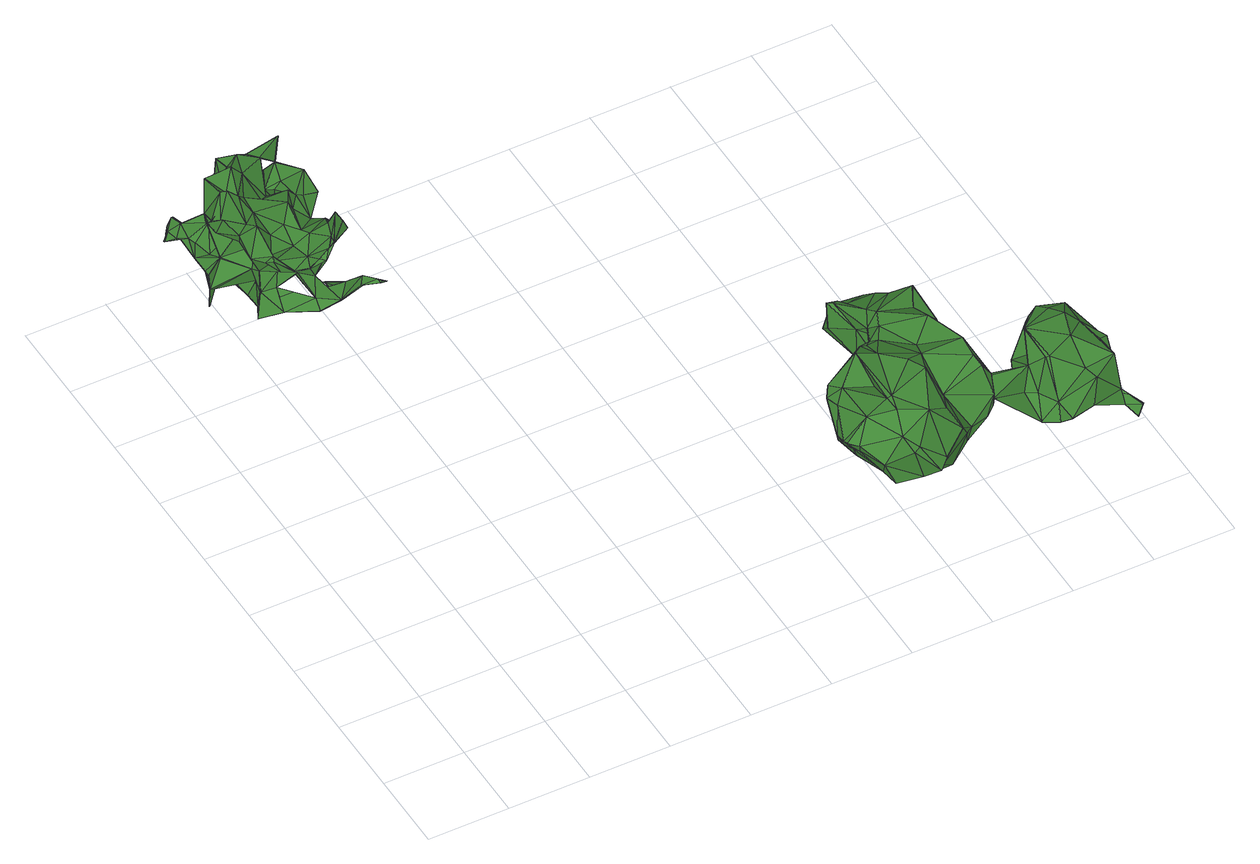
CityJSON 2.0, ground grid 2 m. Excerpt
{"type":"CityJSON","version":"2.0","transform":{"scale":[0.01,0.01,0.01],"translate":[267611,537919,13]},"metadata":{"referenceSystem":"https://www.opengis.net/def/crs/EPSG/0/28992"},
"CityObjects":{
"tree1":{"type":"SolitaryVegetationObject","attributes":{"gtid":608,"crown_width_m":3.73,"crown_median_z":16.17,"crown_r50_m":0.193,"crown_porosity":0.929,"trunk_H_m":2.35,"trunk_DBH_m":0.0773,"trunk_radius_m":0.0386,"trunk_base_height_m":13.82,"original_gtid":"610"},"geometry":[{"type":"Solid","lod":"3","boundaries":[[[[0,1,2]],[[3,4,5]],[[5,4,6]],[[7,8,9]],[[10,11,12]],[[13,2,1]],[[11,14,15]],[[16,17,18]],[[19,17,16]],[[20,21,15]],[[22,23,24]],[[25,26,27]],[[28,12,21]],[[29,12,28]],[[30,31,32]],[[33,34,35]],[[36,37,38]],[[39,40,41]],[[42,43,44]],[[42,44,45]],[[8,46,9]],[[47,41,40]],[[48,49,50]],[[51,52,53]],[[54,55,56]],[[20,15,14]],[[10,57,28]],[[58,6,59]],[[60,61,62]],[[7,9,63]],[[6,42,5]],[[12,11,21]],[[13,64,65]],[[66,67,68]],[[65,69,70]],[[71,70,69]],[[72,73,74]],[[75,76,77]],[[71,78,70]],[[79,80,81]],[[82,83,84]],[[85,86,87]],[[38,88,13]],[[89,90,91]],[[89,92,90]],[[34,9,93]],[[1,64,13]],[[68,94,66]],[[95,96,97]],[[98,99,100]],[[101,100,99]],[[101,99,98]],[[20,28,21]],[[102,103,104]],[[11,15,21]],[[105,106,107]],[[108,109,110]],[[33,111,112]],[[113,53,114]],[[113,114,104]],[[115,116,117]],[[118,119,120]],[[121,122,123]],[[124,116,115]],[[125,126,127]],[[2,128,129]],[[60,130,131]],[[132,133,134]],[[135,136,137]],[[138,137,136]],[[1,139,112]],[[98,49,140]],[[141,136,87]],[[58,142,143]],[[83,144,145]],[[130,146,43]],[[78,116,147]],[[59,148,58]],[[108,149,109]],[[150,151,152]],[[143,142,153]],[[37,88,134]],[[154,155,66]],[[156,90,125]],[[90,126,125]],[[156,125,157]],[[40,79,81]],[[113,104,103]],[[113,103,100]],[[156,91,90]],[[158,89,159]],[[85,136,135]],[[160,98,140]],[[94,161,162]],[[94,162,163]],[[9,46,164]],[[93,165,166]],[[167,168,169]],[[108,170,149]],[[149,170,39]],[[171,172,173]],[[27,26,81]],[[36,38,13]],[[174,166,165]],[[80,79,175]],[[176,118,120]],[[141,86,137]],[[153,142,100]],[[49,48,177]],[[178,122,179]],[[4,180,181]],[[178,73,177]],[[154,66,163]],[[78,182,183]],[[184,115,117]],[[16,124,115]],[[42,6,143]],[[143,6,58]],[[185,186,187]],[[48,123,177]],[[124,132,38]],[[75,106,105]],[[188,189,165]],[[190,191,192]],[[51,193,194]],[[100,103,102]],[[176,195,118]],[[66,94,163]],[[187,196,161]],[[143,43,197]],[[89,158,92]],[[198,85,199]],[[131,100,101]],[[51,151,200]],[[59,4,201]],[[33,112,139]],[[156,157,55]],[[10,202,152]],[[59,6,4]],[[203,104,114]],[[204,205,72]],[[45,5,42]],[[92,158,52]],[[199,44,43]],[[105,202,76]],[[19,163,17]],[[206,183,207]],[[206,207,73]],[[69,208,71]],[[51,209,193]],[[210,201,4]],[[156,55,54]],[[157,125,127]],[[111,69,65]],[[211,212,5]],[[126,90,213]],[[126,213,193]],[[73,72,160]],[[138,136,23]],[[214,160,140]],[[80,175,215]],[[14,10,20]],[[14,11,10]],[[20,10,28]],[[216,35,217]],[[216,217,166]],[[178,218,123]],[[177,123,218]],[[177,218,178]],[[138,24,137]],[[69,219,208]],[[188,93,164]],[[37,128,88]],[[128,37,36]],[[2,88,128]],[[95,220,221]],[[16,184,19]],[[175,110,109]],[[193,119,118]],[[64,222,65]],[[111,65,222]],[[72,223,131]],[[3,5,58]],[[102,104,203]],[[224,119,193]],[[225,208,219]],[[119,173,172]],[[119,172,120]],[[150,210,4]],[[183,175,39]],[[215,175,183]],[[215,226,80]],[[117,116,78]],[[163,227,154]],[[188,164,32]],[[214,228,160]],[[54,159,89]],[[94,229,161]],[[19,227,163]],[[98,102,67]],[[57,148,59]],[[58,5,142]],[[50,49,67]],[[43,146,199]],[[198,199,146]],[[105,76,75]],[[179,230,206]],[[231,232,233]],[[118,126,193]],[[234,235,168]],[[98,67,49]],[[157,127,55]],[[42,143,197]],[[60,233,198]],[[60,236,233]],[[216,166,225]],[[85,137,86]],[[151,180,200]],[[102,68,67]],[[102,203,68]],[[108,84,170]],[[43,42,197]],[[50,67,66]],[[119,224,237]],[[119,237,173]],[[178,206,73]],[[235,45,238]],[[179,206,178]],[[85,44,239]],[[134,88,132]],[[51,92,52]],[[137,24,141]],[[193,209,224]],[[139,1,34]],[[205,240,72]],[[153,131,130]],[[184,117,241]],[[139,34,33]],[[13,88,2]],[[38,132,88]],[[164,93,9]],[[192,240,242]],[[77,243,75]],[[220,65,147]],[[85,244,137]],[[124,147,116]],[[29,245,12]],[[128,36,246]],[[198,233,25]],[[81,242,240]],[[131,153,100]],[[233,26,25]],[[100,102,98]],[[47,205,204]],[[174,225,166]],[[247,75,243]],[[45,234,5]],[[171,248,176]],[[176,248,195]],[[24,136,141]],[[196,17,162]],[[118,249,126]],[[198,244,85]],[[27,244,198]],[[59,29,57]],[[205,81,240]],[[54,91,156]],[[89,91,54]],[[70,147,65]],[[29,28,57]],[[237,250,251]],[[251,248,237]],[[153,43,143]],[[70,78,147]],[[128,246,252]],[[144,79,253]],[[92,51,194]],[[254,168,255]],[[234,168,254]],[[68,203,256]],[[78,183,117]],[[10,12,245]],[[118,195,249]],[[257,258,185]],[[234,224,200]],[[3,58,148]],[[259,247,243]],[[250,260,255]],[[224,255,260]],[[73,207,74]],[[32,164,169]],[[173,237,171]],[[171,237,248]],[[237,224,260]],[[237,260,250]],[[44,261,45]],[[135,44,85]],[[192,262,240]],[[113,211,53]],[[182,208,225]],[[3,148,57]],[[51,3,57]],[[263,264,16]],[[40,253,79]],[[39,253,40]],[[141,87,86]],[[117,183,230]],[[265,266,129]],[[0,63,9]],[[234,180,5]],[[112,111,222]],[[10,245,202]],[[159,267,158]],[[268,267,159]],[[33,219,69]],[[184,230,19]],[[233,232,242]],[[196,162,161]],[[159,54,56]],[[159,56,269]],[[22,24,138]],[[176,120,171]],[[200,209,51]],[[120,172,171]],[[34,93,35]],[[265,248,266]],[[76,259,77]],[[7,266,251]],[[50,66,155]],[[255,224,234]],[[234,254,255]],[[187,270,252]],[[169,46,167]],[[169,164,46]],[[169,168,235]],[[234,45,235]],[[183,225,174]],[[183,174,215]],[[182,71,208]],[[27,80,244]],[[17,163,162]],[[87,136,85]],[[23,136,24]],[[73,140,177]],[[49,177,140]],[[22,138,23]],[[191,262,192]],[[55,127,249]],[[55,249,195]],[[126,249,127]],[[236,231,233]],[[271,60,198]],[[183,206,272]],[[230,183,272]],[[242,81,26]],[[26,233,242]],[[25,27,198]],[[135,30,32]],[[137,30,135]],[[30,137,244]],[[16,264,124]],[[55,195,56]],[[252,270,248]],[[187,161,270]],[[269,56,229]],[[154,121,155]],[[230,273,206]],[[230,272,274]],[[211,5,180]],[[211,180,3]],[[51,211,3]],[[53,211,51]],[[150,152,202]],[[259,243,77]],[[30,244,226]],[[174,30,226]],[[174,226,215]],[[123,122,178]],[[210,150,245]],[[210,245,29]],[[244,80,226]],[[9,34,0]],[[1,0,34]],[[216,219,33]],[[185,252,257]],[[72,74,204]],[[275,203,268]],[[107,276,105]],[[114,268,203]],[[53,268,114]],[[206,277,272]],[[175,109,39]],[[39,109,149]],[[274,272,277]],[[129,63,2]],[[13,65,258]],[[200,224,209]],[[13,258,36]],[[213,90,278]],[[213,278,193]],[[144,170,145]],[[190,62,61]],[[256,269,279]],[[256,279,68]],[[263,133,132]],[[37,133,263]],[[81,80,27]],[[216,225,219]],[[168,280,255]],[[168,167,280]],[[255,280,250]],[[46,280,167]],[[16,115,184]],[[130,198,146]],[[8,280,46]],[[250,280,8]],[[123,48,155]],[[47,40,205]],[[81,205,40]],[[18,263,16]],[[263,132,124]],[[160,72,101]],[[160,101,98]],[[131,101,72]],[[207,183,41]],[[269,229,279]],[[59,201,29]],[[83,145,170]],[[29,201,210]],[[43,153,130]],[[230,274,273]],[[117,230,241]],[[129,128,265]],[[252,248,265]],[[105,276,247]],[[185,187,252]],[[60,131,61]],[[83,82,281]],[[0,2,63]],[[131,223,61]],[[241,230,184]],[[69,111,33]],[[194,278,92]],[[271,198,130]],[[271,130,60]],[[188,165,93]],[[263,124,264]],[[3,180,4]],[[19,282,227]],[[247,150,105]],[[259,150,247]],[[150,202,105]],[[154,122,121]],[[259,76,150]],[[151,150,4]],[[151,57,152]],[[151,51,57]],[[57,10,152]],[[92,278,90]],[[252,265,128]],[[200,180,234]],[[252,246,257]],[[257,246,258]],[[258,246,36]],[[188,32,31]],[[30,174,31]],[[112,222,1]],[[158,267,52]],[[65,220,283]],[[258,65,283]],[[1,222,64]],[[256,203,275]],[[256,275,269]],[[159,269,275]],[[275,268,159]],[[107,284,276]],[[247,276,284]],[[71,182,78]],[[182,225,183]],[[134,133,37]],[[68,279,94]],[[94,279,229]],[[32,238,135]],[[169,238,32]],[[235,238,169]],[[73,160,228]],[[183,39,41]],[[140,73,228]],[[140,228,214]],[[196,187,186]],[[220,95,283]],[[283,97,186]],[[95,97,283]],[[283,186,258]],[[258,186,185]],[[97,18,186]],[[17,186,18]],[[196,186,17]],[[56,195,285]],[[4,181,151]],[[229,56,285]],[[229,285,161]],[[285,270,161]],[[180,151,181]],[[285,248,270]],[[285,195,248]],[[284,107,106]],[[247,106,75]],[[284,106,247]],[[97,263,18]],[[37,263,38]],[[38,96,124]],[[38,263,96]],[[147,124,96]],[[147,96,220]],[[220,96,221]],[[95,221,96]],[[263,97,96]],[[286,287,206]],[[236,62,231]],[[236,60,62]],[[286,206,288]],[[206,273,288]],[[207,41,74]],[[204,41,47]],[[74,41,204]],[[100,212,113]],[[211,113,212]],[[142,212,100]],[[142,5,212]],[[273,274,277]],[[273,277,288]],[[287,277,206]],[[286,277,287]],[[286,288,277]],[[48,50,155]],[[123,155,121]],[[240,262,72]],[[190,231,62]],[[39,170,253]],[[144,253,170]],[[84,83,170]],[[230,282,19]],[[179,282,230]],[[251,266,248]],[[8,251,250]],[[7,251,8]],[[63,129,266]],[[63,266,7]],[[199,239,44]],[[85,239,199]],[[191,190,61]],[[33,35,216]],[[135,261,44]],[[191,61,223]],[[262,223,72]],[[191,223,262]],[[194,193,278]],[[82,110,175]],[[84,110,82]],[[84,108,110]],[[76,245,150]],[[202,245,76]],[[227,122,154]],[[227,282,122]],[[282,179,122]],[[165,189,174]],[[31,174,189]],[[31,189,188]],[[192,242,232]],[[192,232,190]],[[231,190,232]],[[238,45,261]],[[135,238,261]],[[166,217,93]],[[35,93,217]],[[268,53,267]],[[52,267,53]],[[175,281,82]],[[79,281,175]],[[83,281,144]],[[79,144,281]],[[289,290,291]],[[289,291,292]],[[292,291,293]],[[292,293,294]],[[291,290,295]],[[291,295,293]],[[293,295,296]],[[293,296,294]],[[295,290,297]],[[295,297,296]],[[296,297,298]],[[296,298,294]],[[297,290,299]],[[297,299,298]],[[298,299,300]],[[298,300,294]],[[299,290,301]],[[299,301,300]],[[300,301,302]],[[300,302,294]],[[301,290,303]],[[301,303,302]],[[302,303,304]],[[302,304,294]],[[303,290,305]],[[303,305,304]],[[304,305,306]],[[304,306,294]],[[305,290,307]],[[305,307,306]],[[306,307,308]],[[306,308,294]],[[307,290,309]],[[307,309,308]],[[308,309,310]],[[308,310,294]],[[309,290,311]],[[309,311,310]],[[310,311,312]],[[310,312,294]],[[311,290,313]],[[311,313,312]],[[312,313,314]],[[312,314,294]],[[313,290,315]],[[313,315,314]],[[314,315,316]],[[314,316,294]],[[315,290,317]],[[315,317,316]],[[316,317,318]],[[316,318,294]],[[317,290,319]],[[317,319,318]],[[319,290,320]],[[319,320,318]],[[318,320,321]],[[318,321,294]],[[320,290,322]],[[320,322,321]],[[321,322,323]],[[321,323,294]],[[322,290,324]],[[322,324,323]],[[323,324,325]],[[323,325,294]],[[324,290,326]],[[324,326,325]],[[325,326,327]],[[325,327,294]],[[326,290,328]],[[326,328,327]],[[327,328,329]],[[327,329,294]],[[328,290,330]],[[328,330,329]],[[329,330,331]],[[329,331,294]],[[330,290,332]],[[330,332,331]],[[331,332,333]],[[331,333,294]],[[332,290,334]],[[332,334,333]],[[333,334,335]],[[333,335,294]],[[334,290,336]],[[334,336,335]],[[335,336,337]],[[335,337,294]],[[336,290,289]],[[336,289,337]],[[337,289,292]],[[337,292,294]]]]}]},
"tree2":{"type":"SolitaryVegetationObject","attributes":{"gtid":606,"crown_width_m":5.89,"crown_median_z":15.56,"crown_r50_m":0.216,"crown_porosity":0.91,"trunk_H_m":2.17,"trunk_DBH_m":0.121,"trunk_radius_m":0.0605,"trunk_base_height_m":13.39,"original_gtid":"608"},"geometry":[{"type":"Solid","lod":"3","boundaries":[[[[338,339,340]],[[341,342,343]],[[344,345,346]],[[347,348,349]],[[350,351,352]],[[353,354,355]],[[356,357,358]],[[356,359,357]],[[347,349,360]],[[361,349,362]],[[363,364,365]],[[366,367,368]],[[369,368,367]],[[370,371,338]],[[372,352,351]],[[373,348,347]],[[374,375,376]],[[377,368,378]],[[377,379,368]],[[380,350,381]],[[382,383,341]],[[384,382,341]],[[385,386,387]],[[388,342,389]],[[390,391,392]],[[356,393,394]],[[390,395,391]],[[396,341,383]],[[396,397,341]],[[398,375,399]],[[359,400,401]],[[351,402,372]],[[403,404,405]],[[406,407,366]],[[352,408,393]],[[353,355,409]],[[410,411,366]],[[412,380,413]],[[380,414,413]],[[415,416,401]],[[389,342,341]],[[417,418,419]],[[420,418,417]],[[421,422,423]],[[424,373,425]],[[376,390,374]],[[426,374,390]],[[392,427,426]],[[428,429,430]],[[362,349,348]],[[347,431,432]],[[433,434,411]],[[435,427,392]],[[385,436,386]],[[403,370,404]],[[437,420,438]],[[417,438,420]],[[416,439,383]],[[416,383,382]],[[413,440,441]],[[442,440,413]],[[396,383,439]],[[431,443,444]],[[410,445,411]],[[412,402,380]],[[380,402,350]],[[446,413,414]],[[447,399,375]],[[447,375,374]],[[394,359,356]],[[448,345,449]],[[450,420,437]],[[357,359,401]],[[360,349,361]],[[360,431,347]],[[394,400,359]],[[357,382,384]],[[401,382,357]],[[382,401,416]],[[415,401,400]],[[451,452,453]],[[392,354,353]],[[394,403,405]],[[362,348,454]],[[437,363,365]],[[455,444,456]],[[391,355,354]],[[391,354,392]],[[391,395,355]],[[397,389,341]],[[457,428,458]],[[459,460,396]],[[461,462,463]],[[373,462,461]],[[366,379,410]],[[389,437,365]],[[394,405,400]],[[464,448,449]],[[447,427,446]],[[413,446,427]],[[350,465,381]],[[459,416,415]],[[439,416,459]],[[437,397,450]],[[466,467,345]],[[464,386,448]],[[397,396,450]],[[395,376,468]],[[395,468,423]],[[346,469,344]],[[455,366,407]],[[343,384,341]],[[454,378,368]],[[413,427,435]],[[344,469,440]],[[423,457,421]],[[406,411,434]],[[385,470,436]],[[471,394,408]],[[449,467,472]],[[473,454,368]],[[474,475,372]],[[424,425,476]],[[439,459,396]],[[350,402,351]],[[477,361,478]],[[473,478,361]],[[479,342,476]],[[480,422,481]],[[480,355,422]],[[352,393,356]],[[464,458,398]],[[480,482,355]],[[466,480,481]],[[353,409,483]],[[426,390,392]],[[365,364,389]],[[362,473,361]],[[471,370,403]],[[436,346,386]],[[345,386,346]],[[437,389,397]],[[390,376,395]],[[454,484,485]],[[348,484,454]],[[424,486,485]],[[384,358,357]],[[487,408,475]],[[488,487,475]],[[489,490,364]],[[491,438,417]],[[464,472,458]],[[426,447,374]],[[440,442,492]],[[440,492,344]],[[488,475,434]],[[353,493,392]],[[494,441,495]],[[419,496,404]],[[473,362,454]],[[489,377,490]],[[339,445,340]],[[400,405,415]],[[497,498,460]],[[497,460,459]],[[469,441,440]],[[419,498,496]],[[457,375,398]],[[339,471,488]],[[487,488,471]],[[438,499,437]],[[340,499,438]],[[417,419,491]],[[491,419,404]],[[447,470,385]],[[445,339,500]],[[501,463,502]],[[483,493,353]],[[422,421,481]],[[373,347,432]],[[483,482,466]],[[389,364,388]],[[465,350,503]],[[350,352,503]],[[338,340,504]],[[471,403,394]],[[497,405,404]],[[483,466,442]],[[505,445,506]],[[507,412,441]],[[508,509,444]],[[409,355,482]],[[483,409,482]],[[360,443,431]],[[449,345,467]],[[486,490,377]],[[510,388,364]],[[458,429,511]],[[458,511,398]],[[387,386,464]],[[402,412,474]],[[474,412,507]],[[474,372,402]],[[477,456,360]],[[366,368,379]],[[457,423,468]],[[457,458,472]],[[457,472,421]],[[428,512,429]],[[407,452,451]],[[407,451,513]],[[456,443,360]],[[460,419,418]],[[398,387,464]],[[496,497,404]],[[496,498,497]],[[407,406,452]],[[473,369,478]],[[472,467,421]],[[514,343,515]],[[434,433,488]],[[424,484,373]],[[348,373,484]],[[507,441,494]],[[406,366,411]],[[474,507,452]],[[385,399,447]],[[475,516,434]],[[385,387,399]],[[387,398,399]],[[345,492,466]],[[471,339,370]],[[380,470,414]],[[446,414,470]],[[356,503,352]],[[487,471,408]],[[408,352,475]],[[445,410,506]],[[370,339,371]],[[436,470,346]],[[377,506,379]],[[434,516,406]],[[452,406,516]],[[372,475,352]],[[394,393,408]],[[463,501,453]],[[485,484,424]],[[517,493,442]],[[493,483,442]],[[503,514,465]],[[358,514,503]],[[358,384,514]],[[343,514,384]],[[473,368,369]],[[509,508,501]],[[456,444,443]],[[477,455,456]],[[388,486,342]],[[476,342,486]],[[476,486,424]],[[343,342,515]],[[421,467,481]],[[466,481,467]],[[425,373,461]],[[425,461,495]],[[363,489,364]],[[466,482,480]],[[339,338,371]],[[432,462,373]],[[486,377,378]],[[462,432,502]],[[462,502,463]],[[501,502,509]],[[515,380,465]],[[465,380,381]],[[465,514,515]],[[475,474,516]],[[437,499,363]],[[510,364,490]],[[506,363,499]],[[505,506,499]],[[445,499,340]],[[505,499,445]],[[340,438,504]],[[380,515,479]],[[442,466,492]],[[452,516,474]],[[497,459,405]],[[447,426,427]],[[503,356,358]],[[446,470,447]],[[493,435,392]],[[479,515,342]],[[476,425,495]],[[454,485,378]],[[432,431,502]],[[485,486,378]],[[363,377,489]],[[506,377,363]],[[509,502,431]],[[486,388,490]],[[510,490,388]],[[344,492,345]],[[477,478,455]],[[404,338,491]],[[370,338,404]],[[441,469,495]],[[495,469,476]],[[476,469,479]],[[517,435,493]],[[441,412,413]],[[413,435,517]],[[413,517,442]],[[479,469,380]],[[346,380,469]],[[494,495,463]],[[461,463,495]],[[430,458,428]],[[511,457,398]],[[448,386,345]],[[429,458,430]],[[464,449,472]],[[457,512,428]],[[457,376,375]],[[511,512,457]],[[511,429,512]],[[477,360,361]],[[491,504,438]],[[415,405,459]],[[506,410,379]],[[460,498,419]],[[508,451,501]],[[508,513,451]],[[455,367,366]],[[431,444,509]],[[513,444,407]],[[455,407,444]],[[508,444,513]],[[478,367,455]],[[478,369,367]],[[452,507,453]],[[422,355,395]],[[422,395,423]],[[457,468,376]],[[494,463,453]],[[494,453,507]],[[451,453,501]],[[491,338,504]],[[346,470,518]],[[346,518,380]],[[380,518,470]],[[450,418,420]],[[396,460,418]],[[396,418,450]],[[411,445,500]],[[411,500,433]],[[488,500,339]],[[433,500,488]],[[519,520,521]],[[519,521,522]],[[522,521,523]],[[522,523,524]],[[521,520,525]],[[521,525,523]],[[523,525,526]],[[523,526,524]],[[525,520,527]],[[525,527,526]],[[526,527,528]],[[526,528,524]],[[527,520,529]],[[527,529,528]],[[528,529,530]],[[528,530,524]],[[529,520,531]],[[529,531,530]],[[530,531,532]],[[530,532,524]],[[531,520,533]],[[531,533,532]],[[532,533,534]],[[532,534,524]],[[533,520,535]],[[533,535,534]],[[534,535,536]],[[534,536,524]],[[535,520,537]],[[535,537,536]],[[536,537,538]],[[536,538,524]],[[537,520,539]],[[537,539,538]],[[538,539,540]],[[538,540,524]],[[539,520,541]],[[539,541,540]],[[540,541,542]],[[540,542,524]],[[541,520,543]],[[541,543,542]],[[542,543,544]],[[542,544,524]],[[543,520,545]],[[543,545,544]],[[544,545,546]],[[544,546,524]],[[545,520,547]],[[545,547,546]],[[546,547,548]],[[546,548,524]],[[547,520,549]],[[547,549,548]],[[548,549,550]],[[548,550,524]],[[549,520,551]],[[549,551,550]],[[550,551,552]],[[550,552,524]],[[551,520,553]],[[551,553,552]],[[552,553,554]],[[552,554,524]],[[553,520,555]],[[553,555,554]],[[554,555,556]],[[554,556,524]],[[555,520,557]],[[555,557,556]],[[556,557,558]],[[556,558,524]],[[557,520,559]],[[557,559,558]],[[558,559,560]],[[558,560,524]],[[559,520,561]],[[559,561,560]],[[560,561,562]],[[560,562,524]],[[561,520,563]],[[561,563,562]],[[562,563,564]],[[562,564,524]],[[563,520,565]],[[563,565,564]],[[564,565,566]],[[564,566,524]],[[565,520,567]],[[565,567,566]],[[566,567,568]],[[566,568,524]],[[567,520,519]],[[567,519,568]],[[568,519,522]],[[568,522,524]]]]}]}
},
"vertices":[
[399,1476,281],[370,1540,274],[403,1485,317],[305,1213,241],[306,1214,241],[238,1265,260],[241,1234,210],[393,1437,316],[337,1444,306],[352,1461,280],[400,1172,300],[442,1142,287],[392,1154,289],[361,1547,320],[443,1142,288],[428,1136,300],[273,1508,440],[256,1452,438],[323,1492,420],[234,1461,461],[420,1143,304],[423,1133,299],[282,1436,186],[281,1436,185],[281,1437,186],[171,1372,272],[125,1396,281],[131,1411,284],[383,1149,297],[348,1173,248],[219,1429,268],[229,1440,303],[238,1399,274],[281,1530,271],[334,1505,296],[304,1513,299],[367,1506,374],[367,1506,376],[367,1507,375],[132,1504,301],[126,1456,300],[176,1460,321],[225,1268,188],[199,1280,209],[207,1336,193],[222,1326,239],[305,1423,267],[134,1443,294],[111,1348,445],[131,1342,410],[139,1329,457],[307,1218,302],[290,1209,340],[257,1219,338],[353,1230,390],[363,1263,398],[332,1288,362],[347,1174,249],[239,1234,211],[304,1189,221],[133,1353,231],[107,1327,264],[105,1326,214],[401,1463,302],[346,1550,303],[315,1549,325],[194,1323,422],[170,1310,410],[221,1324,404],[265,1539,297],[245,1546,345],[226,1550,328],[153,1365,306],[143,1414,383],[193,1400,325],[378,1262,194],[386,1245,210],[382,1247,181],[244,1545,345],[113,1470,291],[134,1443,292],[109,1400,294],[109,1524,273],[79,1480,291],[108,1524,274],[188,1409,200],[199,1456,193],[198,1456,191],[368,1506,375],[335,1208,381],[351,1209,392],[350,1210,392],[321,1191,365],[307,1483,326],[229,1354,416],[275,1481,346],[303,1521,414],[280,1455,375],[176,1322,380],[242,1331,350],[205,1285,309],[227,1345,323],[174,1267,375],[219,1247,363],[195,1238,377],[362,1272,215],[362,1273,213],[321,1300,207],[114,1531,281],[132,1539,291],[115,1531,280],[312,1539,304],[318,1549,241],[230,1234,338],[212,1233,376],[239,1539,418],[239,1538,417],[238,1538,418],[402,1273,345],[393,1304,317],[413,1320,310],[173,1400,465],[173,1401,463],[126,1354,438],[303,1523,414],[388,1240,413],[400,1241,385],[387,1242,413],[408,1450,381],[427,1420,329],[220,1326,239],[203,1313,292],[383,1523,432],[383,1521,433],[384,1522,432],[224,1385,254],[218,1447,206],[218,1447,207],[280,1435,186],[318,1547,240],[146,1354,412],[199,1457,192],[203,1273,256],[189,1259,194],[79,1479,292],[78,1481,292],[205,1336,193],[246,1545,345],[304,1189,223],[125,1534,297],[379,1214,254],[314,1221,255],[380,1214,256],[202,1274,256],[189,1398,462],[141,1341,446],[370,1241,446],[370,1242,446],[309,1202,366],[301,1240,346],[199,1352,387],[320,1365,396],[230,1399,423],[212,1390,443],[303,1424,267],[258,1455,346],[267,1490,338],[312,1381,257],[266,1370,311],[312,1381,255],[100,1504,292],[403,1329,316],[412,1320,309],[402,1329,315],[230,1455,311],[151,1508,280],[411,1316,331],[126,1362,416],[142,1417,401],[173,1473,443],[282,1259,284],[312,1221,255],[226,1549,328],[192,1476,336],[244,1499,423],[319,1425,355],[302,1429,367],[345,1410,382],[277,1398,321],[254,1448,345],[105,1326,264],[107,1333,299],[105,1333,299],[365,1250,336],[327,1204,368],[383,1310,365],[280,1413,380],[190,1261,193],[184,1384,222],[206,1336,192],[299,1266,291],[305,1189,222],[381,1214,255],[218,1245,380],[144,1396,293],[110,1400,295],[196,1436,392],[192,1437,353],[226,1549,327],[304,1266,310],[348,1175,248],[279,1245,304],[243,1271,304],[354,1230,389],[179,1351,413],[184,1484,284],[282,1527,291],[279,1502,333],[173,1393,425],[265,1537,297],[279,1502,335],[249,1501,347],[336,1549,298],[153,1364,304],[336,1300,321],[248,1521,327],[185,1458,287],[195,1413,441],[174,1393,424],[295,1336,364],[209,1458,426],[105,1328,214],[106,1328,264],[132,1355,230],[262,1304,293],[245,1355,293],[105,1327,213],[373,1358,325],[238,1378,268],[186,1384,222],[110,1355,295],[245,1499,421],[110,1355,293],[380,1247,182],[199,1412,266],[380,1213,255],[369,1483,336],[361,1272,213],[374,1358,327],[380,1271,369],[362,1380,326],[364,1380,326],[368,1414,353],[107,1475,292],[255,1318,329],[306,1331,351],[230,1276,353],[350,1478,324],[330,1485,328],[384,1245,210],[327,1318,347],[221,1327,238],[106,1333,300],[323,1494,420],[303,1522,415],[388,1417,341],[426,1420,328],[290,1210,341],[257,1220,339],[289,1281,349],[343,1383,350],[211,1369,246],[235,1476,351],[228,1425,421],[279,1453,375],[221,1247,364],[321,1298,207],[254,1448,347],[336,1208,379],[256,1326,359],[302,1392,338],[107,1475,290],[175,1473,443],[308,1483,328],[321,1299,206],[327,1317,349],[211,1388,355],[203,1415,341],[256,1385,371],[279,1395,82],[275,1395,82],[279,1396,82],[263,1380,317],[263,1381,317],[259,1380,316],[278,1397,82],[262,1382,317],[278,1398,82],[262,1383,317],[277,1398,82],[261,1383,317],[276,1399,82],[260,1383,317],[275,1399,82],[259,1384,317],[274,1399,82],[258,1383,317],[273,1398,82],[257,1383,316],[272,1398,82],[256,1382,316],[272,1397,82],[256,1381,316],[271,1396,82],[255,1380,316],[271,1395,82],[255,1379,316],[271,1394,82],[256,1378,316],[272,1393,82],[272,1392,82],[257,1377,316],[273,1392,82],[258,1376,316],[274,1391,82],[259,1376,316],[275,1391,82],[260,1376,316],[276,1391,82],[261,1376,316],[277,1392,82],[262,1376,316],[278,1392,82],[262,1377,316],[278,1393,82],[263,1378,317],[279,1394,82],[263,1379,317],
[1118,325,339],[1161,341,410],[1105,366,317],[1231,191,173],[1290,293,175],[1302,179,180],[1529,285,163],[1593,286,104],[1524,265,167],[1371,567,188],[1282,555,172],[1301,616,248],[1427,203,277],[1414,236,342],[1312,223,313],[1634,387,292],[1649,361,300],[1709,396,260],[1305,121,303],[1231,77,262],[1328,144,256],[1240,76,284],[1336,623,266],[1254,622,276],[1220,596,241],[1179,365,195],[1219,301,196],[1179,365,193],[1256,461,339],[1228,560,344],[1250,501,304],[1213,568,345],[1173,224,366],[1182,297,337],[1409,261,356],[1353,478,154],[1654,202,252],[1676,192,223],[1726,204,260],[1256,390,279],[1280,463,244],[1264,438,331],[1446,237,227],[1422,197,252],[1209,95,230],[1151,152,199],[1286,135,189],[1565,155,168],[1551,189,148],[1599,161,158],[1289,294,176],[1224,295,171],[1654,270,294],[1671,326,306],[1564,312,321],[1283,156,343],[1232,141,376],[1703,317,273],[1138,178,201],[1171,243,174],[1659,173,160],[1599,160,160],[1177,83,337],[1218,61,266],[1439,238,303],[1175,183,366],[1114,208,352],[1164,137,329],[1273,441,355],[1290,480,358],[1278,239,398],[1656,400,256],[1228,404,359],[1229,403,361],[1453,274,261],[1550,272,249],[1533,259,187],[1162,77,331],[1192,92,233],[1069,260,274],[1085,214,264],[1060,214,298],[1091,266,229],[1738,301,148],[1751,316,219],[1758,296,222],[1338,439,142],[1357,440,150],[1584,237,291],[1577,243,286],[1778,167,118],[1763,162,88],[1764,164,87],[1355,541,277],[1377,548,192],[1212,385,372],[1252,405,353],[1563,313,319],[1539,190,151],[1108,324,188],[1088,340,308],[1138,120,214],[1532,304,181],[1437,311,236],[1555,358,191],[1343,579,305],[1357,547,326],[1197,388,373],[1557,239,190],[1578,187,197],[1633,242,133],[1634,243,131],[1113,250,201],[1384,487,320],[1376,408,368],[1390,439,310],[1257,509,209],[1282,512,341],[1341,579,306],[1743,205,144],[1743,189,112],[1113,127,274],[1088,193,274],[1404,419,225],[1399,491,243],[1431,440,252],[1643,211,142],[1399,182,241],[1642,369,129],[1643,318,138],[1733,283,235],[1443,341,190],[1538,190,153],[1187,227,366],[1694,239,142],[1214,562,275],[1408,308,369],[1305,309,368],[1399,347,168],[1274,584,302],[1249,584,321],[1395,285,167],[1683,350,210],[1717,322,169],[1671,388,233],[1618,404,241],[1281,508,175],[1259,467,187],[1328,371,195],[1263,291,387],[1212,336,389],[1201,304,225],[1293,364,275],[1092,298,321],[1588,329,155],[1610,380,277],[1394,384,253],[1435,379,199],[1060,196,307],[1078,175,307],[1060,195,305],[1159,328,268],[1198,387,374],[1434,472,273],[1401,492,244],[1349,162,250],[1088,340,310],[1161,326,269],[1239,377,297],[1400,346,326],[1403,524,346],[1397,507,307],[1259,273,275],[1743,187,113],[1776,166,117],[1402,523,348],[1334,155,221],[1362,219,189],[1321,359,344],[1589,311,238],[1526,261,174],[1381,294,39],[1375,295,39],[1381,296,39],[1377,315,256],[1377,316,256],[1371,315,256],[1380,298,39],[1376,318,255],[1380,299,39],[1376,319,255],[1379,300,39],[1374,320,255],[1377,301,38],[1373,321,255],[1376,301,38],[1371,321,255],[1374,301,38],[1370,321,255],[1373,301,38],[1368,321,255],[1371,300,38],[1367,320,255],[1370,298,38],[1366,319,255],[1369,297,39],[1365,318,255],[1369,296,39],[1365,316,255],[1369,294,39],[1365,314,256],[1370,292,39],[1365,313,256],[1370,291,39],[1366,312,256],[1372,290,39],[1367,311,256],[1373,289,39],[1369,310,256],[1374,289,39],[1370,309,256],[1376,289,39],[1372,309,256],[1378,290,39],[1373,310,256],[1379,290,39],[1375,311,256],[1380,292,39],[1376,312,256],[1381,293,39],[1377,313,256]
]}
